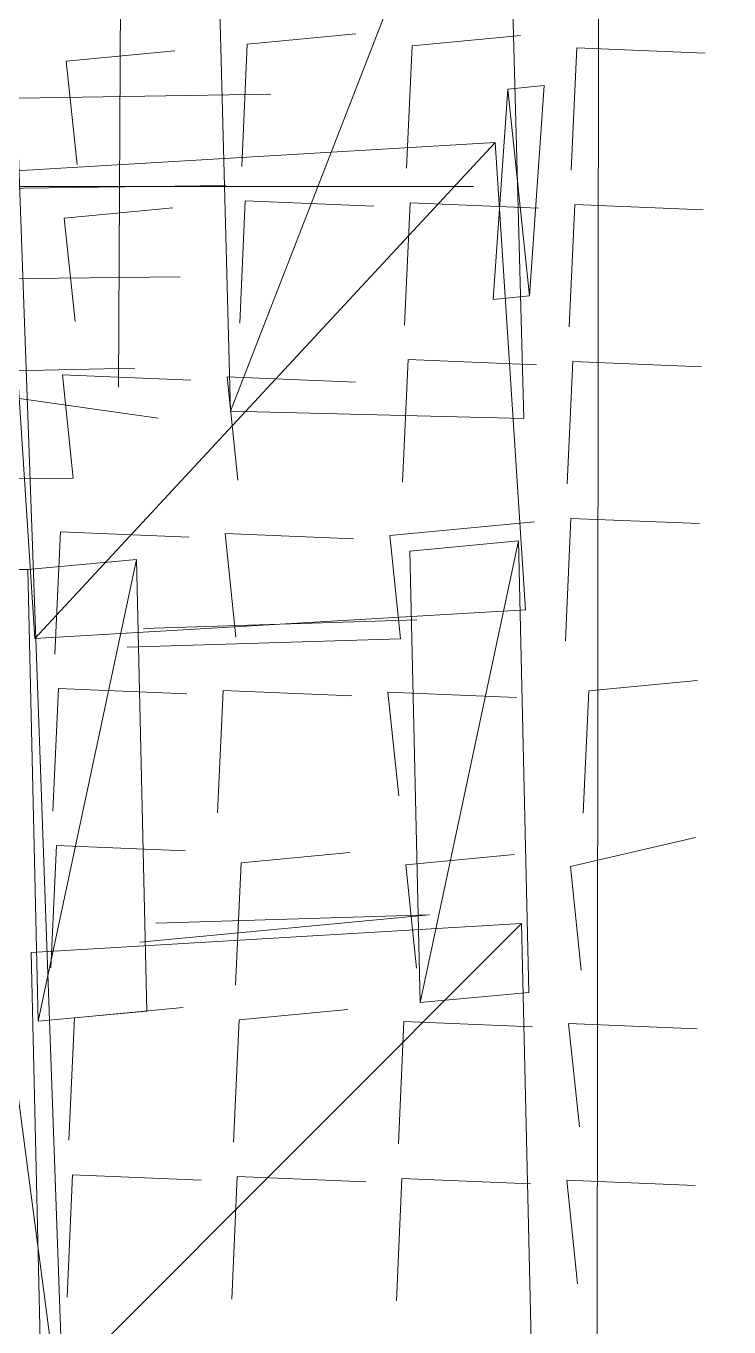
# Paper-space layout '01 Roof Support Layout' of a CAD drawing. Header units: millimetres. Extents: x 5 to 415, y 7 to 290.
# Drawn here: x 114.839 to 116.585, y 116.169 to 119.398 of the extents above; entities that cross this region are included whole.
import ezdxf

# ---------------------------------------------------------------- set-up
doc = ezdxf.new("R2010")
doc.units = ezdxf.units.MM
doc.linetypes.add('B2_DASH_DOT', pattern=[5.25, 2.8, -0.8, 0.25, -1.4])
doc.layers.add('GA_REFERENCE', color=253, linetype='Continuous')
doc.layers.add('UPPER_ROOF', color=7, linetype='Continuous')

# ---------------------------------------------------------------- blocks, each defined once
blk = doc.blocks.new('SHEET_01_ROOF')
at = {"layer": 'GA_REFERENCE', "lineweight": 5}
for p, q in [((116.2556, 113.6444), (116.2654, 124.8816)), ((115.0846, 121.3993), (115.0686, 118.5022)), ((115.3472, 118.4421), (115.2993, 120.2095)), ((115.3472, 118.4421), (115.2993, 120.2095)), ((116.0276, 120.1917), (115.3472, 118.4421)), ((116.0276, 120.1917), (115.3472, 118.4421)), ((116.0754, 118.4244), (116.0276, 120.1917)), ((115.3885, 119.3536), (115.6583, 119.379)), ((115.7976, 119.349), (116.0673, 119.3744)), ((114.9389, 119.3111), (115.2087, 119.3366)), ((115.3885, 119.3536), (115.3748, 119.0498)), ((115.7976, 119.349), (115.7838, 119.0452)), ((116.2066, 119.3443), (116.1929, 119.0405)), ((116.2066, 119.3443), (116.5258, 119.3312)), ((114.9389, 119.3111), (114.9657, 119.0543)), ((116.0357, 119.2418), (115.9993, 118.7198)), ((116.1256, 119.2503), (116.0357, 119.2418)), ((116.0892, 118.7283), (116.0357, 119.2418)), ((116.0357, 119.2418), (116.0892, 118.7283)), ((116.0892, 118.7283), (116.1256, 119.2503)), ((115.4468, 119.2294), (112.6821, 119.1846)), ((114.4982, 119.1831), (114.9359, 115.8535)), ((114.4982, 119.1831), (114.9359, 115.8535)), ((114.9359, 115.8535), (114.8174, 119.17)), ((114.7858, 119.0374), (116.0041, 119.1092)), ((116.0041, 119.1092), (114.8613, 117.8777)), ((116.0041, 119.1092), (114.8613, 117.8777)), ((116.0796, 117.9494), (116.0041, 119.1092)), ((114.8613, 117.8777), (114.7858, 119.0374)), ((114.8613, 117.8777), (114.7858, 119.0374)), ((115.3342, 119.0027), (112.6594, 118.9664)), ((114.9341, 118.9217), (115.2038, 118.9472)), ((115.3836, 118.9641), (115.3699, 118.6603)), ((115.3836, 118.9641), (115.7028, 118.9511)), ((115.7927, 118.9596), (115.779, 118.6557)), ((115.7927, 118.9596), (116.1119, 118.9465)), ((116.2018, 118.955), (116.188, 118.6512)), ((116.2018, 118.955), (116.5209, 118.9419)), ((114.9341, 118.9217), (114.9608, 118.6649)), ((115.2217, 118.776), (112.6368, 118.7481)), ((115.9993, 118.7198), (116.0892, 118.7283)), ((115.7879, 118.5701), (115.7741, 118.2663)), ((115.7879, 118.5701), (116.1071, 118.5571)), ((116.197, 118.5656), (116.1832, 118.2617)), ((116.197, 118.5656), (116.5162, 118.5524)), ((115.1091, 118.5493), (112.6636, 118.4914)), ((114.9293, 118.5323), (114.956, 118.2756)), ((114.9293, 118.5323), (115.2484, 118.5192)), ((115.3383, 118.5277), (115.3651, 118.2709)), ((115.3383, 118.5277), (115.6575, 118.5146)), ((114.7988, 118.4768), (115.1674, 118.4251)), ((115.3472, 118.4421), (116.0754, 118.4244)), ((114.956, 118.2756), (112.6409, 118.2731)), ((115.7425, 118.1337), (116.1022, 118.1676)), ((116.1921, 118.1761), (116.1784, 117.8723)), ((116.1921, 118.1761), (116.5113, 118.163)), ((114.9244, 118.1429), (114.9107, 117.8391)), ((114.9244, 118.1429), (115.2436, 118.1298)), ((115.3335, 118.1383), (115.3602, 117.8815)), ((115.3335, 118.1383), (115.6526, 118.1252)), ((115.7425, 118.1337), (115.7693, 117.8769)), ((116.0617, 118.1206), (115.7919, 118.0951)), ((116.0617, 118.1206), (115.7919, 118.0951)), ((115.7919, 118.0951), (116.0617, 118.1206)), ((115.818, 116.974), (116.0617, 118.1206)), ((115.818, 116.974), (116.0617, 118.1206)), ((116.0617, 118.1206), (115.818, 116.974)), ((116.0617, 118.1206), (115.818, 116.974)), ((116.0617, 118.1206), (116.0877, 116.9994)), ((116.0877, 116.9994), (116.0617, 118.1206)), ((115.1132, 118.0743), (114.8434, 118.0489)), ((115.1132, 118.0743), (114.8434, 118.0489)), ((114.8434, 118.0489), (115.1132, 118.0743)), ((114.8694, 116.9277), (115.1132, 118.0743)), ((114.8694, 116.9277), (115.1132, 118.0743)), ((115.1132, 118.0743), (114.8694, 116.9277)), ((115.1132, 118.0743), (114.8694, 116.9277)), ((115.1132, 118.0743), (115.1392, 116.9531)), ((115.1392, 116.9531), (115.1132, 118.0743)), ((115.7919, 118.0951), (115.818, 116.974)), ((115.818, 116.974), (115.7919, 118.0951)), ((114.8434, 118.0489), (112.6182, 118.0549)), ((114.8434, 118.0489), (114.8694, 116.9277)), ((114.8694, 116.9277), (114.8434, 118.0489)), ((114.8613, 117.8777), (116.0796, 117.9494)), ((115.131, 117.9031), (115.8098, 117.924)), ((115.8098, 117.924), (115.131, 117.9031)), ((115.8098, 117.924), (115.131, 117.9031)), ((115.0905, 117.8561), (115.7693, 117.8769)), ((115.7693, 117.8769), (115.0905, 117.8561)), ((115.0905, 117.8561), (115.7693, 117.8769)), ((114.9196, 117.7535), (114.9058, 117.4497)), ((114.9196, 117.7535), (115.2387, 117.7404)), ((115.3286, 117.7489), (115.3149, 117.4451)), ((115.3286, 117.7489), (115.6478, 117.7358)), ((116.2367, 117.7481), (116.223, 117.4443)), ((116.2367, 117.7481), (116.5064, 117.7736)), ((115.7377, 117.7443), (115.7645, 117.4875)), ((115.7377, 117.7443), (116.0569, 117.7312)), ((114.9147, 117.3641), (114.901, 117.0603)), ((114.9147, 117.3641), (115.2339, 117.351)), ((116.1914, 117.3117), (116.5016, 117.3842)), ((115.3732, 117.321), (115.643, 117.3464)), ((115.7823, 117.3163), (116.0521, 117.3418)), ((115.3732, 117.321), (115.3595, 117.0171)), ((115.7823, 117.3163), (115.8091, 117.0596)), ((116.1914, 117.3117), (116.2181, 117.055)), ((114.8515, 117.0988), (116.0699, 117.1706)), ((116.0699, 117.1706), (114.8776, 115.9777)), ((116.0699, 117.1706), (114.8776, 115.9777)), ((115.1213, 117.1243), (115.8407, 117.1922)), ((115.1618, 117.1713), (115.8407, 117.1922)), ((115.8407, 117.1922), (115.1618, 117.1713)), ((115.1618, 117.1713), (115.8407, 117.1922)), ((115.8407, 117.1922), (115.1618, 117.1713)), ((115.1618, 117.1713), (115.8407, 117.1922)), ((116.0958, 116.0494), (116.0699, 117.1706)), ((114.8776, 115.9777), (114.8515, 117.0988)), ((114.8776, 115.9777), (114.8515, 117.0988)), ((116.0877, 116.9994), (115.818, 116.974)), ((115.818, 116.974), (116.0877, 116.9994)), ((115.818, 116.974), (116.0877, 116.9994)), ((115.1392, 116.9531), (114.8694, 116.9277)), ((114.8694, 116.9277), (115.1392, 116.9531)), ((114.8694, 116.9277), (115.1392, 116.9531)), ((114.9593, 116.9362), (115.2291, 116.9616)), ((115.3684, 116.9315), (115.6382, 116.957)), ((114.9593, 116.9362), (114.9456, 116.6323)), ((115.3684, 116.9315), (115.3546, 116.6277)), ((115.7775, 116.9269), (115.7637, 116.6231)), ((115.7775, 116.9269), (116.0966, 116.9138)), ((116.1865, 116.9223), (116.2133, 116.6656)), ((116.1865, 116.9223), (116.5057, 116.9092)), ((114.9545, 116.5467), (114.9408, 116.2429)), ((114.9545, 116.5467), (115.2736, 116.5336)), ((115.3636, 116.5421), (115.3498, 116.2383)), ((115.3636, 116.5421), (115.6827, 116.529)), ((115.7726, 116.5375), (115.7589, 116.2337)), ((115.7726, 116.5375), (116.0918, 116.5245)), ((116.1817, 116.5329), (116.2084, 116.2761)), ((116.1817, 116.5329), (116.5009, 116.5198))]:
    blk.add_line(p, q, dxfattribs=at)
at = {"layer": 'UPPER_ROOF', "linetype": 'B2_DASH_DOT', "lineweight": 18}
blk.add_line((107.9, 119), (173.9, 119), dxfattribs=at)

psp = doc.layouts.new('01 Roof Support Layout')

# ---------------------------------------------------------------- block references
psp.add_blockref('SHEET_01_ROOF', (0, 0))

doc.saveas('drawing.dxf')
